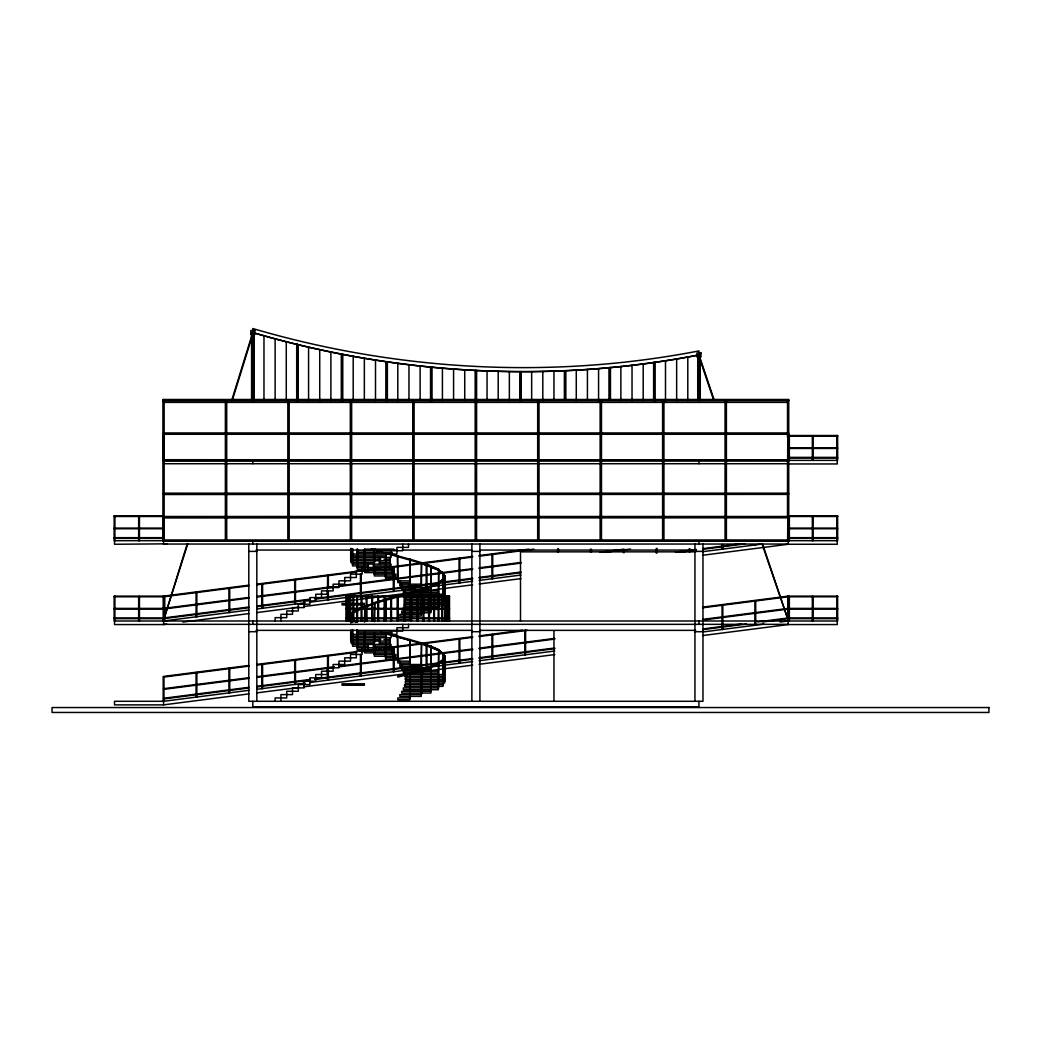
<?xml version="1.0" encoding="UTF-8"?>
<svg xmlns="http://www.w3.org/2000/svg" width="1041" height="1041" viewBox="0 0 1041 1041"><rect width="100%" height="100%" fill="white"/><g stroke="black" fill="none" stroke-linecap="round" stroke-linejoin="round"><path stroke-width="1.5" d="M352.183 613.565L365.053 606.877L374.708 603.533L374.539 602.778L356.868 609.466L352.157 612.811L350.596 616.91L352.157 620.254L352.183 619.499M445.028 576.753L445.054 576.011L444.286 576.753L445.054 576.753L443.427 573.409L438.053 569.31L442.659 573.409L444.26 576.753L442.685 580.11L438.053 583.454L442.659 579.356L444.26 576.011L442.685 572.654L445.054 576.011L443.466 580.11L438.053 583.454M438.781 569.31L437.975 570.065L438.131 569.31L430.688 565.966L421.071 562.621L420.993 563.376L431.091 566.72L431.26 565.966L421.071 562.621L420.915 563.376L438.625 570.065L443.375 573.409L438.053 569.31M444.26 576.753L444.286 576.011M445.028 657.066L445.054 656.311L444.286 657.066L445.054 657.066L443.427 653.722L438.053 649.623L442.659 653.722L444.26 657.066L442.685 660.41L438.053 663.755L442.659 659.656L444.26 656.311L442.685 652.967L445.054 656.311L443.466 660.41L438.053 663.755M421.384 643.676L431.091 647.021L431.26 646.279L421.071 642.922L420.915 643.676L438.625 650.378L443.375 653.722L438.053 649.623M444.26 657.066L444.286 656.311M352.157 620.254L352.235 619.499M442.659 573.409L442.737 572.654M443.375 573.409L443.466 572.654M438.625 650.378L438.755 649.623L430.688 646.279L430.558 647.021L438.001 650.378L438.781 649.623M442.659 653.722L442.737 652.967M443.375 653.722L443.466 652.967M438.001 570.065L430.558 566.72L430.688 565.966L438.755 569.31L438.625 570.065M431.182 566.72L431.312 565.966M431.182 647.021L431.312 646.279M438.001 650.378L438.131 649.623L430.688 646.279L430.61 647.021M371.299 549.036L374.07 549.986L374.708 549.232L374.539 549.986L371.767 549.036M421.384 563.376L421.553 562.621M430.61 566.72L430.779 565.966M374.148 549.986L374.331 549.232M385.443 553.331L385.925 552.589M385.443 633.644L385.925 632.889M409.881 559.277L409.686 560.032L421.293 563.376L421.475 562.621L410.18 559.277L409.686 560.032L409.985 559.277L385.834 552.589L385.638 553.331L409.881 560.032L410.089 559.277M409.881 639.577L421.475 642.922L421.293 643.676L409.686 640.332L410.18 639.577L409.686 640.332L391.598 635.309M409.777 640.332L409.985 639.577L385.834 632.889L385.638 633.644L409.881 640.332L410.089 639.577M187.315 543.558L163.333 620.917L187.822 543.714M231.935 399.679L252.56 333.159M232.442 399.835L252.586 334.864M350.57 616.155L352.157 612.811L357.557 609.466L352.235 613.565L352.157 612.811M351.871 615.049L352.886 612.811M352.405 619.148L351.337 616.91L352.431 614.684M443.466 580.11L442.659 579.356L443.466 580.11L445.028 576.011M443.466 660.41L442.659 659.656L443.466 660.41L445.028 656.311M374.708 603.533L374.07 602.778L431.26 586.799L431.091 586.044L420.915 589.388L421.071 590.143L430.779 586.799L430.558 586.044L438.625 582.7L443.375 579.356M409.881 673.8L421.475 670.443L421.293 669.701L409.985 673.046L410.18 673.8L409.686 673.046L431.26 667.099L431.091 666.344L420.915 669.701L421.071 670.443L430.779 667.099L430.558 666.344L438.625 663L443.375 659.656M358.729 608.907L363.686 606.682M409.881 593.487L421.475 590.143L421.293 589.388L409.985 592.732L410.18 593.487L409.686 592.732L410.089 593.487L374.331 603.533L356.998 610.221L356.868 609.466L357.61 610.221M438.001 582.7L430.558 586.044L430.779 586.799L438.755 583.454L437.975 582.7L438.131 583.454L430.688 586.799M438.001 663L430.558 666.344L430.779 667.099L438.755 663.755L437.975 663L438.131 663.755L430.688 667.099M385.743 599.434L385.925 600.176L385.743 599.434L374.448 602.778L374.63 603.533M385.638 599.434L409.881 592.732M409.881 673.046L397.662 676.39L397.857 677.144L410.089 673.8L409.777 673.046M698.953 354.942C551.262 383.543 397.024 374.968 252.82 332.56L252.82 328.54C397.024 370.96 551.262 379.523 698.953 350.921L698.953 354.942C551.262 383.53 397.024 374.955 252.82 332.56M114.51 540.695L114.51 544.261L166.807 543.844M248.864 585.159L163.541 596.129L163.632 596.792L248.942 585.823M256.906 584.118L376.035 568.802M384.09 567.774L472.627 556.388M479.068 555.556L528.971 549.141M256.997 584.782L356.803 571.951M361.63 571.327L380.954 568.854M388.996 567.813L472.705 557.052M479.146 556.219L533.877 549.18M248.864 597.43L163.541 608.399L163.632 609.063L248.942 598.094M256.906 596.389L334.187 586.46M339.015 585.836L472.627 568.659M479.068 567.826L520.916 562.452M599.798 552.303L623.949 549.206M256.997 597.053L472.705 569.323M479.146 568.49L521.007 563.116M604.717 552.342L630.469 549.036M248.864 607.02L163.541 617.99L163.632 618.653L248.942 607.684M256.906 605.979L310.036 599.148M314.863 598.536L416.283 585.497M421.111 584.873L472.627 578.249M479.068 577.417L520.916 572.043M675.453 552.172L696.39 549.479M702.818 548.646L739.852 543.896M256.997 606.643L310.114 599.811M314.955 599.2L401.878 588.022M405.092 587.605L472.705 578.913M479.146 578.08L521.007 572.706M680.372 552.211L696.468 550.142M702.909 549.31L744.77 543.936M248.903 610.026L163.58 620.996L163.58 624.561L114.51 624.561L114.51 620.996M256.958 608.985L305.247 602.778M310.075 602.166L345.495 597.612M348.709 597.196L414.708 588.712M422.763 587.671L472.666 581.255M479.107 580.423L520.955 575.048M702.87 551.665L762.428 544.001M163.58 624.561L166.807 624.145M182.904 622.076L248.903 613.591M256.958 612.563L298.806 607.176M303.634 606.565L345.495 601.178M348.709 600.761L472.666 584.821M479.107 584.001L520.955 578.614M702.87 555.23L788.18 544.261L837.263 544.261L837.263 540.695M248.864 665.459L163.541 676.429L163.632 677.092L248.942 666.123M256.906 664.431L356.725 651.601M359.939 651.185L376.035 649.116M384.09 648.075L472.627 636.689M479.068 635.869L522.53 630.273M702.818 607.098L788.141 596.129L788.232 596.792L702.909 607.762M256.997 665.095L356.803 652.265M361.63 651.64L380.954 649.155M388.996 648.114L472.705 637.352M479.146 636.532L527.436 630.326M248.864 677.73L163.541 688.7L163.632 689.363L248.942 678.394M256.906 676.702L334.187 666.76M339.015 666.136L390.518 659.513M396.959 658.693L472.627 648.959M479.068 648.14L554.723 638.406M702.818 619.369L788.141 608.399L788.232 609.063L702.909 620.033M256.997 677.366L334.265 667.424M339.093 666.8L472.705 649.623M479.146 648.803L554.814 639.07M248.864 687.32L163.541 698.29L163.632 698.953L248.942 687.984M256.906 686.292L310.036 679.461M314.863 678.836L416.283 665.798M421.111 665.173L472.627 658.55M479.068 657.73L554.723 647.996M702.818 628.959L741.465 623.988M757.562 621.919L788.141 617.99L788.232 618.653L762.467 621.958M256.997 686.956L310.114 680.124M314.955 679.5L472.705 659.213M479.146 658.393L554.814 648.66M702.909 629.623L746.371 624.027M248.903 690.326L163.58 701.296L163.58 704.874L114.51 704.874L114.51 701.296L163.971 701.296L163.971 676.767L163.19 676.767L163.19 701.296M256.958 689.298L305.247 683.091M310.075 682.467L472.666 661.569M479.107 660.736L554.762 651.002M702.87 631.965L764.042 624.106M780.138 622.037L788.18 620.996L788.18 624.561L702.87 635.53M163.58 704.874L248.903 693.905M256.958 692.864L298.806 687.489M303.634 686.865L472.666 665.134M479.107 664.301L554.762 654.581M788.857 400.16L162.917 400.16L162.917 540.695M788.74 400.707L163.58 400.824L163.58 399.484L788.18 399.484L788.18 544.261M163.58 402.386L788.18 402.386M788.18 432.952L163.58 432.952L163.58 434.279L788.18 434.279M788.74 433.056L787.634 433.056L787.634 434.175L788.74 434.175M836.873 435.841L837.654 435.841M837.602 436.179L787.855 436.179L787.855 435.515L837.602 435.515L837.654 460.382L163.19 460.382L163.19 435.841L163.971 435.841L163.971 460.382M837.602 447.786L787.855 447.786L787.855 448.45L837.602 448.45M837.602 457.376L787.855 457.376L787.855 458.04L837.602 458.04M788.74 459.823L163.58 459.719L163.58 461.059L788.74 460.942M163.58 463.726L788.18 463.726M788.18 463.948L837.263 463.948L837.263 460.382M788.18 493.174L163.58 493.174L163.58 494.514L788.74 494.397M788.74 493.291L787.634 493.291L787.634 494.397M163.58 515.815L114.172 515.815L114.12 540.695L837.654 540.695L837.602 515.815L787.855 515.815L787.855 516.492M114.12 516.154L114.9 516.154L114.9 540.695M836.873 516.154L837.654 516.154M114.172 516.492L837.602 516.492M787.634 516.713L788.74 516.713M788.74 517.819L163.58 517.937L163.58 516.596M114.172 528.086L163.58 528.086M837.602 528.086L787.855 528.086L787.855 528.75L837.602 528.75M114.172 528.75L163.58 528.75M114.172 537.677L163.58 537.677M837.602 537.677L787.855 537.677L787.855 538.353L837.602 538.353M114.172 538.353L163.58 538.353M788.18 540.019L163.58 540.019L163.58 544.261M163.034 540.136L164.14 540.136M787.634 540.136L788.74 540.136M163.58 544.04L788.18 544.04M754.92 544.911L755.701 544.911M364.688 549.167L393.901 549.167M256.06 550.064L397.207 550.064M402.073 550.064L471.833 550.064M479.94 550.064L695.713 550.064M248.799 551.392L256.828 551.392M471.872 551.392L479.901 551.392M694.946 551.392L702.974 551.392M695.713 551.847L520.5 551.847L520.5 620.996M392.288 552.511L357.245 552.511L357.245 550.728L402.724 550.728L402.724 544.04M385.964 552.953L385.404 577.495L397.805 577.495L397.805 579.277L385.69 579.277L385.69 577.495M386.224 555.855L352.561 555.855L352.561 554.072L396.92 554.072L396.92 547.384L408.514 547.384L408.514 544.04M380.837 559.199L350.96 559.199L350.96 557.416L391.117 557.416L391.117 550.728M383.986 559.199L390.271 559.199L390.271 557.416M374.552 562.556L350.96 562.556L350.96 560.761M379.275 562.556L390.271 562.556L390.271 560.761L350.687 560.761L350.687 548.503M368.514 565.901L352.561 565.901L352.561 564.118M372.99 565.901L391.052 565.901L391.052 564.118L352.287 564.118L352.287 548.776M363.192 569.245L357.245 569.245L357.245 567.462M366.315 569.245L392.288 569.245L392.288 567.462L356.959 567.462L356.959 549.049M420.915 589.388L421.553 590.143M404.572 596.012L443.063 596.012L443.063 594.229L404.572 594.229L404.533 596.792M114.12 596.454L114.9 596.454L114.9 620.996M346.119 596.454L347.33 596.454M347.863 596.454L348.644 596.454M350.023 596.454L350.804 596.454M353.771 596.454L352.99 596.454L352.847 622.388M356.712 596.454L357.492 596.454M433.694 596.454L434.474 596.454M438.131 596.454L438.912 596.454L438.912 620.996M444.819 596.454L445.6 596.454L445.6 620.996M446.979 596.454L447.76 596.454M448.294 596.454L449.504 596.454L449.504 620.996M836.873 596.454L837.654 596.454M114.172 596.792L163.918 596.792M346.172 596.792L449.452 596.792L449.452 596.129L346.172 596.129L346.119 620.996M837.602 596.792L787.855 596.792L787.855 596.129L837.602 596.129L837.654 620.996L114.12 620.996L114.172 596.129L163.918 596.129L163.971 620.996M444.936 600.917L405.352 600.917L405.352 602.7L444.65 602.7L444.65 600.917M374.539 602.778L374.331 603.533M364.311 606.122L364.532 606.877M114.172 608.386L163.918 608.386M346.172 608.386L449.452 608.386L449.452 609.063L346.172 609.063M837.602 608.386L787.855 608.386L787.855 609.063L837.602 609.063M114.172 609.063L163.918 609.063M357.518 609.844L356.959 622.115M352.847 613.188L352.287 622.388M350.57 616.91L351.364 616.91M114.172 617.99L163.918 617.99M346.172 617.99L397.831 617.99M837.602 617.99L787.855 617.99L787.855 618.653L837.602 618.653M114.172 618.653L163.918 618.653M346.172 618.653L397.831 618.653M163.58 624.34L788.18 624.34M788.18 624.561L837.263 624.561L837.263 620.996M256.06 630.365L471.833 630.365M479.94 630.365L695.713 630.365M248.799 631.705L256.828 631.705M471.872 631.705L479.901 631.705M694.946 631.705L702.974 631.705M392.288 632.824L357.245 632.824L357.245 631.028L402.724 631.028L402.724 624.34M385.964 633.266L385.404 657.808L397.805 657.808L397.805 659.591L385.69 659.591L385.69 657.808M386.224 636.168L352.561 636.168L352.561 634.385L396.92 634.385L396.92 627.684L408.514 627.684L408.514 624.34M380.837 639.512L350.96 639.512L350.96 637.73L391.117 637.73L391.117 631.028M383.986 639.512L390.271 639.512L390.271 637.73M374.552 642.857L350.96 642.857L350.96 641.074M379.275 642.857L390.271 642.857L390.271 641.074L350.687 641.074L350.687 630.339M368.514 646.201L352.561 646.201L352.561 644.418M372.99 646.201L391.052 646.201L391.052 644.418L352.287 644.418L352.287 630.052M363.192 649.545L357.245 649.545L357.245 647.762M366.315 649.545L392.288 649.545L392.288 647.762L356.959 647.762L356.959 629.779M381.696 551.327L374.63 549.232L374.448 549.986L378.677 551.249M377.154 550.077L381.396 551.327M381.201 552.081L385.743 553.331M381.201 632.381L385.743 633.644M352.964 619.499L356.477 622.011M353.406 620.345L355.749 622.011M352.886 620.254L355.228 621.932M700.242 358.52L714.165 399.952M762.65 544.196L788.44 620.904L762.142 544.365M700.255 360.225L713.658 400.121M397.662 596.077L397.961 596.831M385.534 599.434L385.834 600.176M421.384 669.701L421.553 670.443M364.844 606.122L365.001 606.877M431.182 586.044L431.312 586.799M431.182 666.344L431.312 667.099M442.659 579.356L442.737 580.11M438.703 582.7L438.781 583.454M442.659 659.656L442.737 660.41M438.703 663L438.781 663.755M356.842 609.466L356.92 610.221M837.263 435.515L837.263 436.179M837.263 447.786L837.263 448.45M837.263 457.376L837.263 458.04M837.263 515.815L837.263 516.492M837.263 528.086L837.263 528.75M837.263 537.677L837.263 538.353M837.263 596.129L837.263 596.792M837.263 608.386L837.263 609.063M837.263 617.99L837.263 618.653M836.925 435.515L836.873 460.382M836.925 515.815L836.873 540.695M836.925 596.129L836.873 620.996M813.112 460.382L813.112 435.841L812.331 435.841L812.331 460.382M813.112 540.695L813.112 516.154L812.331 516.154L812.331 540.695M813.112 620.996L813.112 596.454L812.331 596.454L812.331 620.996M789.351 460.382L789.351 435.841L787.79 435.841L787.634 460.942M789.351 540.695L789.351 516.154L787.79 516.154L787.634 541.242M789.351 620.996L789.351 596.454L787.79 596.454L787.79 620.996M788.518 435.515L788.571 460.382M788.518 515.815L788.571 540.695M788.518 596.129L788.571 620.996M788.18 596.129L788.18 596.792M788.18 608.386L788.18 609.063M788.18 617.99L788.18 618.653M787.634 400.707L787.634 399.601L788.74 399.601L788.74 541.242L163.034 541.242L163.19 516.154L163.971 516.154L163.971 540.695M787.517 400.16L787.517 437.311M787.517 459.927L787.517 516.466M726.397 400.16L726.397 540.695M725.057 400.16L725.057 540.695M722.831 544.547L722.831 549.141L722.051 549.141L722.051 544.547M702.974 543.753L702.974 701.296L248.799 701.296L248.799 543.753M700.19 400.356L700.19 354.942L697.73 354.942L697.73 400.356M699.682 354.942L699.682 400.356M698.953 400.16L698.953 402.386M698.953 460.382L698.953 463.726M698.953 540.695L698.953 544.04M698.953 620.996L698.953 624.34M698.953 701.296L698.953 706.878L252.82 706.878L252.82 701.296M698.238 354.942L698.238 400.356M694.946 543.753L694.946 701.296M689.949 548.763L689.949 551.834M689.168 548.763L689.168 551.834M687.802 356.985L687.802 400.603M676.65 358.911L676.65 400.785M665.498 360.693L665.498 400.889M663.937 400.16L663.937 540.695M662.596 400.16L662.596 540.695M657.079 548.399L657.079 552.992M656.298 548.399L656.298 552.992M655.062 400.85L655.062 362.229L653.618 362.437L653.618 400.98M654.347 362.333L654.347 400.915M643.195 363.856L643.195 400.85M632.03 365.235L632.03 400.72M624.21 549.557L624.21 552.628M623.429 549.557L623.429 552.628M620.878 366.484L620.878 400.486M610.455 399.549L610.455 367.525L608.998 367.655L608.998 399.64M609.727 367.59L609.727 399.588M601.477 400.16L601.477 540.695M600.136 400.16L600.136 540.695M598.575 368.579L598.575 400.785M591.34 549.18L591.34 552.25M590.559 549.18L590.559 552.25M587.423 369.425L587.423 400.278M576.272 370.128L576.272 400.759M565.836 399.51L565.836 370.674L564.391 370.739L564.391 399.562M558.457 548.802L558.457 551.873M557.677 548.802L557.677 551.873M553.955 371.156L553.955 400.356M553.955 630.638L553.955 701.296M542.803 371.468L542.803 400.564M539.017 400.16L539.017 540.695M537.677 400.16L537.677 540.695M531.652 371.637L531.652 400.681M525.588 630.273L525.588 654.815L524.807 654.815L524.807 630.273M521.229 400.72L521.229 371.689L519.771 371.676L519.771 400.707M509.348 371.598L509.348 400.655M498.197 371.364L498.197 400.499M487.045 371.012L487.045 400.265M479.901 543.753L479.901 701.296M476.557 540.695L476.609 370.557L475.164 370.479L475.216 540.695M471.872 543.753L471.872 701.296M464.728 369.893L464.728 400.59M453.577 369.126L453.577 399.549M449.009 596.129L449.074 620.996M448.788 596.129L448.723 620.996M448.346 596.129L448.294 620.996M447.695 596.129L447.76 620.996M447.057 596.129L446.979 620.996M445.509 596.129L445.535 596.792M445.535 608.386L445.509 609.063M445.535 617.99L445.535 618.653M444.819 620.996L444.936 576.376L444.377 600.917M444.65 681.23L444.65 683.013L405.352 683.013L405.352 681.23L444.936 681.23L444.936 656.689L444.377 681.23M443.063 600.917L443.063 602.7M443.063 604.261L443.063 606.044L404.572 606.044L404.572 604.261L443.336 604.261L443.336 573.031L442.776 604.261M443.063 681.23L443.063 683.013M443.063 684.575L443.063 686.357L404.572 686.357L404.572 684.575L443.336 684.575L443.336 653.345L442.776 684.575M442.633 620.996L442.633 596.454L441.852 596.454L441.852 620.996M442.425 368.241L442.425 400.564M442.542 596.129L442.516 596.792M442.516 608.386L442.516 609.063M442.516 617.99L442.542 618.653M441.97 596.129L441.944 596.792M441.97 608.386L441.944 609.063M441.97 617.99L441.944 618.653M438.795 596.129L438.768 596.792M438.795 608.386L438.768 609.063M438.768 617.99L438.768 618.653M438.261 596.129L438.235 596.792M438.378 604.261L438.378 606.044M438.378 607.606L438.378 609.401L403.335 609.401L403.335 607.606L438.664 607.606L438.664 569.687L438.131 620.996M438.261 617.99L438.235 618.653M438.378 684.575L438.378 686.357M438.378 687.919L438.378 689.702L403.335 689.702L403.335 687.919L438.664 687.919L438.664 650L438.105 687.919M434.474 620.996L434.344 596.129L434.305 596.792M434.305 608.386L434.305 609.063M434.305 617.99L434.305 618.653M433.837 596.129L433.694 620.996M432.002 400.993L432.002 367.278L430.545 367.135L430.545 400.902M431.273 367.213L431.273 400.941M430.935 590.885L430.935 592.667M430.935 607.606L430.935 609.401M430.935 610.963L430.935 612.746L401.709 612.746L401.709 610.963L431.208 610.963L431.208 566.343L430.662 610.963M430.935 671.185L430.935 672.967M430.935 687.919L430.935 689.702M430.935 691.263L430.935 693.046L401.709 693.046L401.709 691.263L431.208 691.263L431.208 646.643L430.662 691.263M429.439 620.996L429.439 596.454L428.658 596.454L428.658 620.996M429.23 596.129L429.269 596.792M429.269 608.386L429.23 609.063M429.23 617.99L429.269 618.653M428.853 596.129L428.827 596.792M428.827 608.386L428.853 609.063M428.853 617.99L428.827 618.653M423.856 620.996L423.856 596.454L423.075 596.454L423.075 620.996M423.648 596.129L423.609 596.792M423.648 608.386L423.609 609.063M423.609 617.99L423.648 618.653M423.31 596.129L423.284 596.792M423.284 608.386L423.31 609.063M423.284 617.99L423.31 618.653M421.514 587.54L421.514 562.999L420.954 587.54M421.514 667.841L421.514 643.299L420.954 667.841M421.228 610.963L421.228 612.746M421.228 614.307L421.228 616.09L399.835 616.09L399.835 614.307L421.514 614.307L421.514 589.766L420.954 614.307M421.228 691.263L421.228 693.046M421.228 694.607L421.228 696.39L399.835 696.39L399.835 694.607L421.514 694.607L421.514 670.066L420.954 694.607M420.122 366.042L420.122 400.199M417.831 620.996L417.831 596.454L417.051 596.454L417.051 620.996M417.597 596.129L417.558 596.792M417.597 608.386L417.558 609.063M417.597 617.99L417.558 618.653M417.337 596.129L417.298 596.792M417.337 608.386L417.298 609.063M417.337 617.99L417.298 618.653M414.097 400.16L414.097 540.695M412.757 400.16L412.757 540.695M411.481 620.996L411.481 596.454L410.701 596.454L410.701 620.996M411.195 596.129L411.156 596.792M411.195 608.386L411.156 609.063M411.195 617.99L411.156 618.653M411.026 596.129L410.987 596.792M410.987 608.386L411.026 609.063M410.219 584.183L410.219 559.655L409.66 584.183M410.219 664.496L410.219 639.955L409.66 664.496M409.933 614.307L409.933 616.09M409.933 617.651L409.933 619.434L397.805 619.434L397.805 617.651L410.219 617.651L410.219 593.11L409.66 617.651M409.933 694.607L409.933 696.39M409.933 697.951L409.933 699.734L397.805 699.734L397.805 697.951L410.219 697.951L410.219 673.423L409.66 697.951M408.97 364.753L408.97 400.408M405.613 597.573L405.613 599.356M405.613 677.873L405.613 679.669M405.352 594.229L405.352 596.012M405.352 604.261L405.352 606.044M405.352 674.529L405.352 676.312M405.352 684.575L405.352 686.357M404.897 620.996L404.897 596.454L404.116 596.454L404.116 620.996M404.572 590.885L404.572 592.667M404.572 607.606L404.572 609.401M404.572 671.185L404.572 672.967M403.335 587.54L403.335 589.323M403.335 667.841L403.335 669.623M401.709 584.183L401.709 585.979M401.709 664.496L401.709 666.279M399.835 580.839L399.835 582.622M399.835 661.152L399.835 662.935M398.196 620.996L398.196 596.454L397.415 596.454L397.415 620.996M398.091 580.839L397.532 556.31L397.532 580.839L409.933 580.839L409.933 582.622L397.805 582.622L397.805 580.839M398.091 596.454L398.091 620.996M398.091 661.152L397.532 636.611L397.532 661.152L409.933 661.152L409.933 662.935L397.805 662.935L397.805 661.152M397.805 363.322L397.805 400.525M397.792 596.129L397.831 596.792M397.792 608.386L397.831 609.063M397.532 596.454L397.532 620.996M395.788 577.495L395.788 579.277M395.788 657.808L395.788 659.591M393.901 574.151L393.901 575.933M393.901 654.451L393.901 656.246M392.288 570.806L392.288 572.589M392.288 651.106L392.288 652.889M391.507 620.996L391.507 596.454L390.726 596.454L390.726 620.996M391.182 609.063L391.182 608.386L391.091 609.063M391.182 617.99L391.182 618.653M391.052 567.462L391.052 569.245M391.052 617.99L391.091 618.653M391.052 647.762L391.052 649.545M390.271 564.118L390.271 565.901M390.271 644.418L390.271 646.201M389.998 557.416L389.998 559.199M389.998 560.761L389.998 562.556M389.998 637.73L389.998 639.512M389.998 641.074L389.998 642.857M387.382 400.629L387.382 361.865L385.938 361.656L385.938 400.499M386.653 361.761L386.653 400.564M385.964 559.095L385.964 577.495M385.964 621.269L385.964 599.798L385.404 621.269M385.964 639.395L385.964 657.808M385.69 574.151L385.69 575.933M385.69 654.451L385.69 656.246M384.923 620.996L384.923 596.454L384.142 596.454L384.142 620.996M384.467 596.129L384.597 596.792M384.467 608.386L384.597 609.063M384.597 617.99L384.597 618.653M384.428 596.129L384.428 596.792M384.428 608.386L384.428 609.063M384.428 617.99L384.428 618.653M379.523 557.416L379.523 564.118M379.523 637.73L379.523 644.418M378.573 620.996L378.573 596.454L377.792 596.454L377.792 620.996M378.325 596.129L378.325 596.792M378.286 608.386L378.325 609.063M378.325 617.99L378.286 618.653M378.065 596.129L378.065 596.792M378.026 608.386L378.065 609.063M378.026 617.99L378.065 618.653M375.502 360.056L375.502 400.512M374.669 561.88L374.109 549.609L374.109 574.151L395.788 574.151L395.788 575.933L374.383 575.933L374.383 574.151M374.669 566.486L374.669 574.151M374.669 621.555L374.669 603.155L374.109 621.555M374.669 632.98L374.669 642.193M374.669 645.251L374.669 654.451M374.383 654.451L374.383 656.246L395.788 656.246L395.788 654.451L374.109 654.451L374.109 632.98M373.719 560.761L373.719 567.462M373.719 641.074L373.719 647.762M372.548 620.996L372.548 596.454L371.767 596.454L371.767 620.996M372.34 596.129L372.34 596.792M372.34 608.386L372.301 609.063M372.301 617.99L372.301 618.653M372.014 596.129L371.975 596.792M372.014 608.386L372.014 609.063M372.014 617.99L371.975 618.653M367.915 564.118L367.915 570.806M367.915 644.418L367.915 651.106M366.966 620.996L366.966 596.454L366.185 596.454L366.185 620.996M366.796 596.129L366.796 596.792M366.757 608.386L366.796 609.063M366.796 617.99L366.796 618.653M366.393 596.129L366.393 596.792M366.393 608.386L366.393 609.063M366.393 617.99L366.354 618.653M364.962 549.336L364.962 570.806M364.962 621.828L364.962 606.5L364.402 621.828M364.962 632.707L364.962 651.106M364.688 550.728L364.688 552.511M364.688 570.806L364.688 572.589L393.901 572.589L393.901 570.806L356.321 570.806L356.321 577.495L344.714 577.495L344.714 584.183L333.12 584.183L333.12 590.885L321.526 590.885L321.526 597.573L309.919 597.573L309.919 604.261L298.325 604.261L298.325 610.963L286.717 610.963L286.717 617.651L275.123 617.651L275.123 620.996M364.688 631.028L364.688 632.824M364.688 651.106L364.688 652.889L393.901 652.889L393.901 651.106L356.321 651.106L356.321 657.808L344.714 657.808L344.714 664.496L333.12 664.496L333.12 671.185L321.526 671.185L321.526 677.873L309.919 677.873L309.919 684.575L298.325 684.575L298.325 691.263L286.717 691.263L286.717 697.951L275.123 697.951L275.123 701.296M364.35 358.234L364.35 400.395M364.402 549.336L364.402 570.806M364.402 632.707L364.402 651.106M362.125 567.462L362.125 574.151L350.518 574.151L350.518 580.839L338.924 580.839L338.924 587.54L327.316 587.54L327.316 594.229L315.722 594.229L315.722 600.917L304.115 600.917L304.115 607.606L292.521 607.606L292.521 614.307L280.927 614.307L280.927 620.996M362.125 647.762L362.125 654.451L350.518 654.451L350.518 661.152L338.924 661.152L338.924 667.841L327.316 667.841L327.316 674.529L315.722 674.529L315.722 681.23L304.115 681.23L304.115 687.919L292.521 687.919L292.521 694.607L280.927 694.607L280.927 701.296M361.917 620.996L361.917 596.454L361.136 596.454L361.136 620.996M361.787 596.129L361.787 596.792M361.748 608.386L361.748 609.063M361.787 617.99L361.748 618.653M361.279 596.129L361.305 596.792M361.279 608.386L361.305 609.063M361.279 617.99L361.305 618.653M361.214 574.164L361.214 595.634L360.433 595.634L360.433 574.164M361.214 654.477L361.214 675.947L360.433 675.947L360.433 654.477M357.518 549.049L357.518 567.462M357.388 596.129L357.518 622.115M357.518 629.779L357.518 647.762M357.245 554.072L357.245 555.855M357.245 634.385L357.245 636.168M356.855 596.129L356.712 620.996M353.654 596.129L353.771 620.996M353.198 356.269L353.198 399.51M353.094 596.129L353.081 596.792M353.094 608.386L353.081 609.063M353.094 617.99L353.081 618.653M352.847 548.776L352.847 564.118M352.847 630.052L352.847 644.418M352.561 557.416L352.561 559.199M352.561 560.761L352.561 562.556M352.561 637.73L352.561 639.512M351.637 400.16L351.637 540.695M351.246 548.503L351.246 560.761M351.246 616.532L351.246 622.674M351.246 630.339L351.246 641.074M350.713 596.129L350.687 622.674M350.296 400.16L350.296 540.695M350.114 596.129L350.023 620.996M348.566 596.129L348.644 620.996M347.928 596.129L347.863 620.996M347.278 596.129L347.33 620.996M346.835 596.129L346.9 620.996M346.614 596.129L346.549 620.996M342.762 400.915L342.762 354.304L341.318 354.031L341.318 400.759M342.047 354.174L342.047 400.837M330.895 351.936L330.895 400.499M328.344 587.592L328.344 575.322L327.564 575.322L327.564 587.592M328.344 590.663L328.344 599.863L327.564 599.863L327.564 590.663M319.73 349.568L319.73 400.967M308.578 347.069L308.578 400.486M298.155 400.889L298.155 344.61L296.698 344.259L296.698 400.707M297.427 344.441L297.427 400.798M289.177 400.16L289.177 540.695M287.837 400.16L287.837 540.695M286.275 341.669L286.275 400.212M275.123 338.767L275.123 400.382M263.972 335.736L263.972 400.486M256.828 543.753L256.828 701.296M254.043 400.512L254.043 332.56L251.584 332.56L251.584 400.512M253.536 332.56L253.536 400.512M252.82 400.16L252.82 402.386M252.82 460.382L252.82 463.726M252.82 540.695L252.82 544.04M252.82 620.996L252.82 624.34M252.091 332.56L252.091 400.512M226.717 400.16L226.717 540.695M226.04 400.16L226.04 540.695M225.376 400.16L225.376 540.695M164.751 620.996L164.751 596.454L163.19 596.454L163.19 620.996M164.14 541.242L164.14 399.601L163.034 399.601L163.034 400.707M163.58 596.129L163.58 596.792M163.58 608.386L163.58 609.063M163.58 617.99L163.58 618.653M163.255 596.129L163.255 596.792M163.255 608.386L163.255 609.063M163.255 617.99L163.255 618.653M139.442 540.695L139.442 516.154L138.661 516.154L138.661 540.695M139.442 620.996L139.442 596.454L138.661 596.454L138.661 620.996M114.848 515.815L114.848 516.492M114.848 528.086L114.848 528.75M114.848 537.677L114.848 538.353M114.848 596.129L114.848 596.792M114.848 608.386L114.848 609.063M114.848 617.99L114.848 618.653M114.51 515.815L114.51 516.492M114.51 528.086L114.51 528.75M114.51 537.677L114.51 538.353M114.51 596.129L114.51 596.792M114.51 608.386L114.51 609.063M114.51 617.99L114.51 618.653M397.857 555.933L397.662 556.688L397.857 555.933M397.857 636.233L397.662 636.988L397.857 636.233M254.824 330.557L250.803 330.557L250.803 334.564L254.824 334.564L254.824 330.557M700.97 352.925L696.95 352.925L696.95 356.946L700.97 356.946L700.97 352.925M492.718 554.189L491.938 554.189L491.938 578.731L492.718 578.731L492.718 554.189M459.836 558.418L459.055 558.418L459.055 582.96L459.836 582.96L459.836 558.418M426.966 562.647L426.185 562.647L426.185 587.189L426.966 587.189L426.966 562.647M394.097 566.877L393.316 566.877L393.316 591.405L394.097 591.405L394.097 566.877M295.475 579.551L294.694 579.551L294.694 604.092L295.475 604.092L295.475 579.551M262.592 583.78L261.811 583.78L261.811 608.321L262.592 608.321L262.592 583.78M421.228 584.183L399.835 584.183L399.835 585.979L421.228 585.979L421.228 584.183M430.935 587.54L401.709 587.54L401.709 589.323L430.935 589.323L430.935 587.54M229.723 588.009L228.942 588.009L228.942 612.537L229.723 612.537L229.723 588.009M438.378 590.885L403.335 590.885L403.335 592.667L438.378 592.667L438.378 590.885M196.853 592.225L196.072 592.225L196.072 616.766L196.853 616.766L196.853 592.225M444.65 597.573L405.352 597.573L405.352 599.356L444.65 599.356L444.65 597.573M755.701 600.683L754.92 600.683L754.92 625.225L755.701 625.225L755.701 600.683M364.35 603.481L342.047 603.481L342.047 604.938L364.35 604.938L364.35 603.481M722.831 604.912L722.051 604.912L722.051 629.454L722.831 629.454L722.831 604.912M449.452 617.99L410.987 617.99L410.987 618.653L449.452 618.653L449.452 617.99M492.718 634.503L491.938 634.503L491.938 659.031L492.718 659.031L492.718 634.503M459.836 638.719L459.055 638.719L459.055 663.26L459.836 663.26L459.836 638.719M426.966 642.948L426.185 642.948L426.185 667.489L426.966 667.489L426.966 642.948M394.097 647.177L393.316 647.177L393.316 671.718L394.097 671.718L394.097 647.177M328.344 655.635L327.564 655.635L327.564 680.163L328.344 680.163L328.344 655.635M295.475 659.851L294.694 659.851L294.694 684.392L295.475 684.392L295.475 659.851M262.592 664.08L261.811 664.08L261.811 688.622L262.592 688.622L262.592 664.08M421.228 664.496L399.835 664.496L399.835 666.279L421.228 666.279L421.228 664.496M430.935 667.841L401.709 667.841L401.709 669.623L430.935 669.623L430.935 667.841M229.723 668.309L228.942 668.309L228.942 692.851L229.723 692.851L229.723 668.309M438.378 671.185L403.335 671.185L403.335 672.967L438.378 672.967L438.378 671.185M196.853 672.538L196.072 672.538L196.072 697.08L196.853 697.08L196.853 672.538M443.063 674.529L404.572 674.529L404.572 676.312L443.063 676.312L443.063 674.529M444.65 677.873L405.352 677.873L405.352 679.669L444.65 679.669L444.65 677.873M364.35 683.794L342.047 683.794L342.047 685.238L364.35 685.238L364.35 683.794M988.95 707.542L52.05 707.542L52.05 712.46L988.95 712.46L988.95 707.542M391.182 596.792L391.182 596.129L391.13 596.792"/></g></svg>
